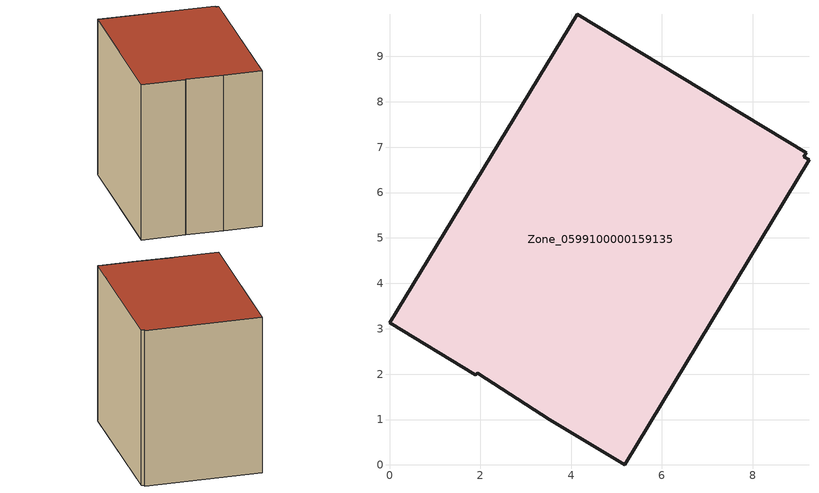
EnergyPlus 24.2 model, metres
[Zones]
Zone_0599100000159135
 floor ground (C_G): 1.94,2.02 1.89,1.99 0,3.14 4.14,9.93 9.18,6.87 9.12,6.79 9.24,6.72 5.18,0 3.53,1 z0
 wall outside (C_F): 9.18,6.87 4.14,9.93 0,3.14 1.89,1.99 1.94,2.02 3.53,1 5.18,0 9.24,6.72 9.12,6.79 9.18,6.87 z0:8.24
 roof outside (C_R): 3.53,1 5.18,0 9.24,6.72 9.12,6.79 9.18,6.87 4.14,9.93 0,3.14 1.89,1.99 1.94,2.02 z8.24
[BUILDING]
Pand.0599100000159135: North Axis=0; Terrain=City; Loads Convergence Tolerance Value=0.04; Temperature Convergence Tolerance Value=0.4; Solar Distribution=FullExterior; Maximum Number of Warmup Days=25; Minimum Number of Warmup Days=1
[Site:Location]
Rotterdam.The.Hague.AP_ZH_NLD Design_Conditions: Latitude=51.96; Longitude=4.45; Time Zone=1; Elevation=-4.5
[SITE:GROUNDTEMPERATURE:BUILDINGSURFACE]
18, 18, 18, 18, 18, 18, 18, 18, 18, 18, 18, 18
[MATERIAL] Thermal Absorptance=0.9; Solar Absorptance=0.7; Visible Absorptance=0.7
Name | Roughness | Thickness | Conductivity | Density | Specific Heat
G.TI.1946-1964 | MediumSmooth | 0.15 | 1 | 540 | 1210
F.TI.1946-1964 | Rough | 0.3 | 0.857143 | 1920 | 840
R.TI.1946-1964 | MediumRough | 0.2 | 0.277778 | 1500 | 1000
[CONSTRUCTION]
C_G: G.TI.1946-1964
C_F: F.TI.1946-1964
C_R: R.TI.1946-1964
[ZONE]
Zone_0599100000159135: Type=1; Multiplier=1; Ceiling Height=Autocalculate; Volume=Autocalculate; Floor Area=autocalculate; Part of Total Floor Area=Yes
[ZONEINFILTRATION:DESIGNFLOWRATE]
Infil_Zone_0599100000159135: Zone or ZoneList or Space or SpaceList=Zone_0599100000159135; Schedule=AlwaysOn; Design Flow Rate Calculation Method=Flow/Area; Flow Rate per Floor Area=0.003; Constant Term Coefficient=1; Temperature Term Coefficient=0; Velocity Term Coefficient=0; Velocity Squared Term Coefficient=0
[HVACTEMPLATE:ZONE:IDEALLOADSAIRSYSTEM]
Zone_0599100000159135: Maximum Heating Supply Air Temperature=50; Minimum Cooling Supply Air Temperature=13; Maximum Heating Supply Air Humidity Ratio=0.0156; Minimum Cooling Supply Air Humidity Ratio=0.0077; Heating Limit=NoLimit; Cooling Limit=NoLimit; Dehumidification Control Type=ConstantSensibleHeatRatio; Cooling Sensible Heat Ratio=0.7; Dehumidification Setpoint=60; Humidification Control Type=None; Humidification Setpoint=30; Outdoor Air Method=None; Outdoor Air Flow Rate per Person=0.00944; Outdoor Air Flow Rate per Zone Floor Area=0; Outdoor Air Flow Rate per Zone=0; Demand Controlled Ventilation Type=None; Outdoor Air Economizer Type=NoEconomizer; Heat Recovery Type=None; Sensible Heat Recovery Effectiveness=0.7; Latent Heat Recovery Effectiveness=0.65
[ZONECONTROL:THERMOSTAT]
ThermostatControl_Zone_0599100000159135: Zone or ZoneList=Zone_0599100000159135; Control Type Schedule=DualSetpointControlType; Control 1=Thermostat_Zone_0599100000159135; Temperature Difference Between Cutout And Setpoint=0
[THERMOSTATSETPOINT:DUALSETPOINT]
Thermostat_Zone_0599100000159135: Heating Setpoint Temperature Schedule=HeatingSetpoint_Zone_0599100000159135; Cooling Setpoint Temperature Schedule=CoolingSetpoint_Zone_0599100000159135
[SCHEDULE:COMPACT]
HeatingSetpoint_Zone_0599100000159135: Through: 12/31, For: AllDays, Until: 24:00, 21
CoolingSetpoint_Zone_0599100000159135: Through: 12/31, For: AllDays, Until: 24:00, 24
DualSetpointControlType: Through: 12/31, For: AllDays, Until: 24:00, 4
AlwaysOn: Through: 12/31, For: AllDays, Until: 24:00, 1
